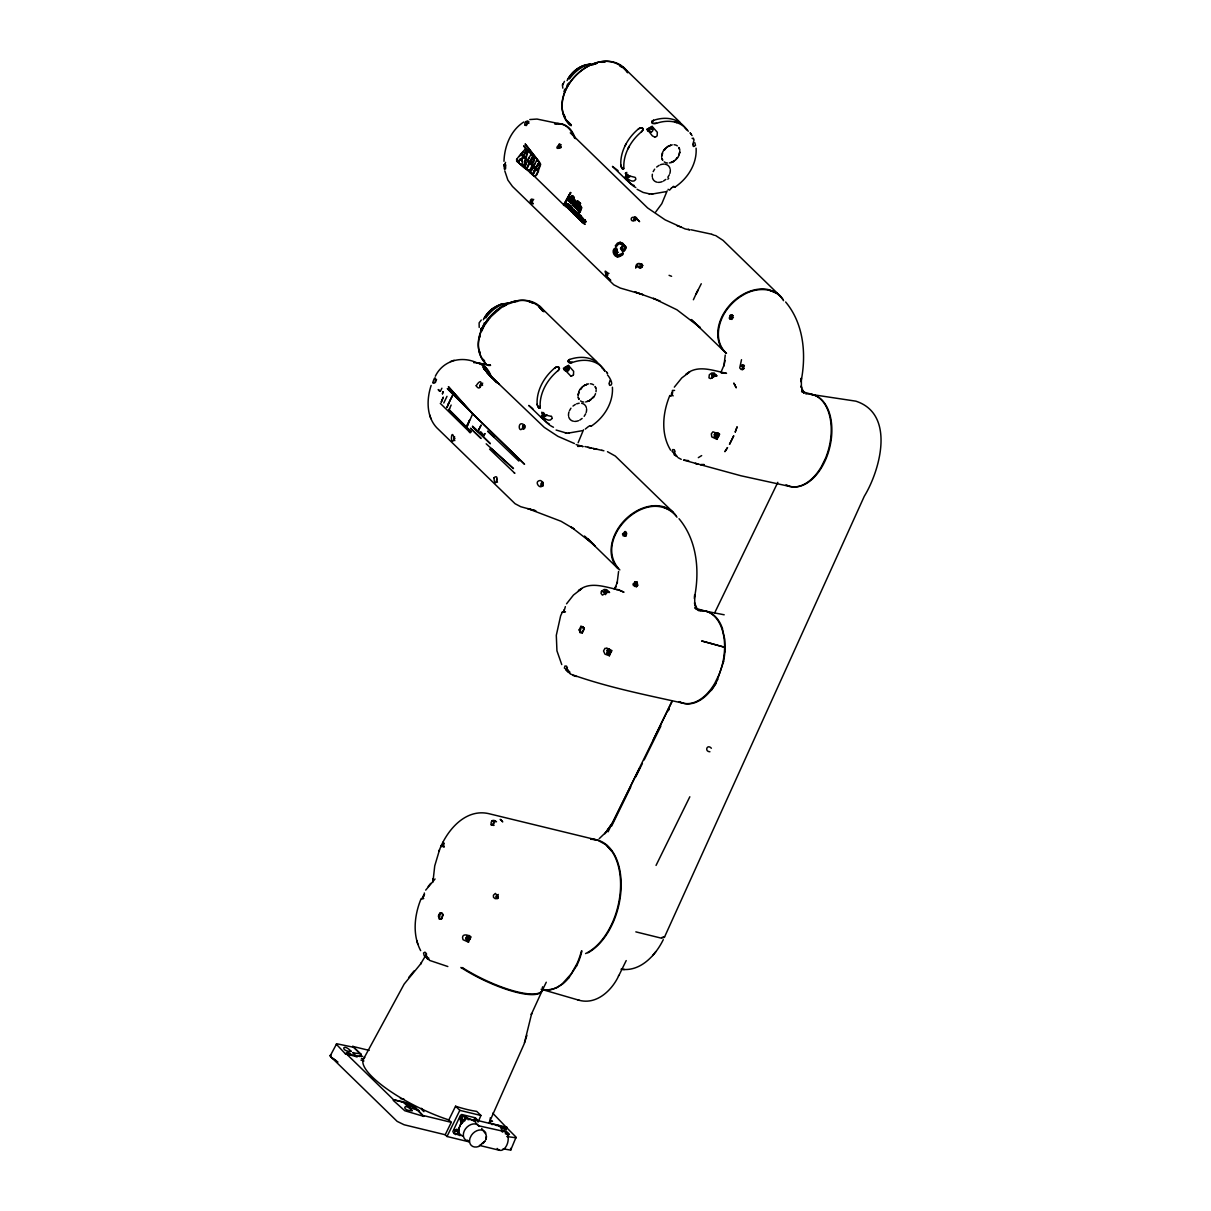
<?xml version="1.0" encoding="UTF-8"?>
<svg xmlns="http://www.w3.org/2000/svg" width="1211" height="1211" viewBox="0 0 1211 1211"><rect width="100%" height="100%" fill="white"/><g stroke="black" fill="none" stroke-linecap="round" stroke-linejoin="round"><path stroke-width="1.5" d="M571.002 210.426L572.228 207.777L569.473 205.007L569.548 208.307L567.565 207.671L567.581 206.279L569.397 205.28L571.108 206.687L569.972 209.276L571.002 210.426L568.973 209.367L570.881 206.46L568.973 209.367M531.917 164.56L531.811 162.774L534.096 159.489L532.976 156.295L529.616 162.456L532.492 164.817L534.732 157.702L523.818 146.062L528.087 151.193L525.983 158.49L523.243 156.264L527.133 150.225M541.453 416.115L541.12 416.569A4.163 0.772 45 0 0 541.544 417.265A39.282 29.155 -45.8 0 0 549.204 423.941M572.046 195.607L573.469 196.878C574.786 201.011 570.018 194.517 572.803 198.362L574.196 197.181L572.046 195.607L568.882 199.119L570.275 202.933L571.698 203.206L573.197 200.269L571.395 198.892L571.395 201.783L569.76 200.239L571.728 196.878L575.967 201.087L575.376 205.068L573.787 205.794L572.727 204.765M625.012 176.988L627.737 180.182M540.121 406.972L540.151 406.442A39.13 29.034 -45.8 0 1 557.605 370.975A3.83 2.483 -33.2 0 0 559.346 368.538A2.71 1.816 -28.7 0 0 559.179 367.69A2.467 1.665 -28.1 0 0 558.513 367.1L558.014 366.948M623.832 167.92L623.832 167.406A39.13 29.034 -45.8 0 1 641.285 131.938A4.042 2.452 -35.7 0 0 642.617 130.273L642.859 128.654A2.422 1.62 -28.2 0 0 642.193 128.048L640.225 128.033A4.102 3.103 -33.9 0 0 638.258 129.077A39.282 29.155 -45.8 0 0 620.819 164.59L620.895 165.453M573.575 213.408L573.651 209.412L572.954 213.212C575.876 213.923 574.847 206.854 573.242 213.499L578.343 218.056L579.615 215.391L577.147 212.47L575.225 213.741L575.24 215.134L576.375 216.088L578.51 213.923L576.739 212.394M433.054 880.927L434.734 865.895L439.548 849.759M433.038 881.986L433.084 878.611M577.995 396.042L578.177 394.15M596.16 389.791L596.024 391.728M661.675 157.006L661.857 155.114M679.855 150.754L679.719 152.692M540.151 406.442L540.091 407.411A3.89 1.332 72.3 0 1 539.97 407.971L539.213 408.228A2.407 0.848 66.1 0 1 538.562 407.623L538.229 407.138M575.376 205.068L572.954 205.552L572.228 204.659L572.061 202.661L573.605 200.39L575.619 201.102L575.467 203.857L573.787 205.794M461.452 1116.905L462.541 1119.993L464.418 1119.312L465.221 1116.875L464.418 1115.846L469.035 1118.873L476.074 1121.008M564.523 91.37L564.583 89.417M442.726 914.472L441.591 918.68L439.336 919.255L438.367 916.031L440.062 912.988L441.743 912.806L443.15 914.82L441.712 918.831L439.563 918.619L440.062 912.988M498.311 894.429L496.238 896.458L496.268 898.123L497.782 898.486M609.224 383.403L609.224 384.038A3.103 1.968 -67.4 0 0 609.587 385.143A3.103 1.862 -74.9 0 0 609.875 385.446C614.446 385.249 609.284 376.682 607.453 374.895M642.254 264.467L640.089 264.725L639.953 267.888C646.296 265.391 635.654 259.381 635.745 267.798L637.591 264.725L635.745 267.798M692.919 144.366L692.919 145.002A3.103 1.968 -67.4 0 0 693.282 146.107A3.043 1.847 -73.3 0 0 693.555 146.425M567.429 667.443L566.264 670.304L569.775 671.908L564.371 668.048L564.962 666.005L566.536 666.126L567.777 671.999L569.897 673.089L567.989 670.682M636.562 217.45C631.325 226.563 628.055 214.286 635.82 217.965L635.745 219.902L636.153 219.055M604.894 370.914L604.365 369.93A39.13 29.034 -45.8 0 0 572.848 362.301L568.67 362.301L571.002 362.634A4.011 2.059 -4.8 0 0 571.97 362.528L572.258 362.437M724.995 651.73L724.784 639.469L722.331 628.494M458.833 1128.713L458.273 1130.151L460.407 1124.868L464.237 1120.765L462.224 1121.416L460.074 1118.358L462.541 1119.993L460.437 1117.965L460.907 1116.527L460.074 1118.358L460.952 1123.202L458.833 1128.713L458.939 1132.315L454.064 1130.241L457.985 1131.604L457.531 1133.572L455.76 1134.51L453.898 1133.526L452.869 1131.513L460.422 1115.316L461.83 1114.529L475.635 1117.874L476.256 1119.448M482.538 385.401C482.705 381.662 478.754 384.674 480.071 386.99M503.988 161.305C504.442 146.274 510.709 130.228 523.863 121.963M724.995 360.469L723.936 365.979L725.253 355.035M715.943 376.333L714.263 373.033L711.72 373.003L709.328 374.729L708.95 377.847L710.479 378.604L714.687 375.925L717.124 375.834L713.703 373.957L712.235 374.547L712.189 377.832L714.323 376.227L713.703 373.957M465.781 939.085L468.263 940.538L465.826 938.253L467.037 935.967L469.974 937.163L468.521 942.128L463.041 939.721C460.604 933.333 467.734 934.271 471.064 936.966L469.187 940.402L466.962 940.447L466.84 938.51M626.193 247.513L622.605 243.093L619.956 242.412L615.793 246.136L618.882 243.623L621.727 243.774L622.969 244.91L621.061 248.724C623.71 257.898 629.205 240.399 623.589 250.995L620.471 248.422L622.969 244.91M444.149 846.867L443.181 846.489L443.937 843.28M423.714 898.532C418.37 900.348 425.5 896.337 424.319 892.976M478.33 1125.73L504.397 1131.513M536.988 166.846L539.47 162.213L535.565 168.238L538.426 170.6L540.712 164.302L537.169 159.958L533.264 165.968L535.913 168.147L533.264 165.968M607.347 272.445L606.393 273.338L606.968 276.002M568.64 205.976L569.397 205.28L569.321 207.853L567.565 207.671L568.126 205.613L568.262 207.777M638.015 585.185L636.305 586.73L635.2 585.458L635.381 583.763L637.349 582.158M730.778 316.449L732.867 315.602L730.778 316.449L731.853 319.416L729.249 318.19L730.248 315.329L732.549 315.254L732.731 317.343L731.505 318.932L729.658 319.038M694.372 598.461L694.705 594.677L694.736 604.289L694.539 602.745L697.339 609.436L695.25 607.619L697.339 609.436M801.122 380.496L801.349 377.968L801.41 387.777L801.167 386.006L803.877 393.242L801.682 389.76L804.195 392.758M607.861 653.91L606.923 653.365L607.195 650.428L611.071 650.988L609.436 655.756L605 654.167L603.517 650.958L605 648.309L609.148 648.824M505.562 162.365L504.215 165.71L505.623 168.783M540.121 407.396L540.091 407.411A3.89 1.317 73 0 1 539.97 407.91L540.03 407.789M623.771 168.374L623.317 169.252M542.634 486.292L543.315 485.217L542.059 486.322L541.166 484.96M541.12 485.444L541.332 483.295L542.967 482.341M537.82 170.357C537.26 167.557 542.483 164.726 538.91 162.077M454.685 436.853L453.747 439.215L454.836 440.653M574.665 214.544L574.12 212.197L575.649 212.167L574.635 211.077L573.636 213.363L574.665 214.544L575.482 211.864L574.559 210.472C585.973 218.071 582.536 220.992 581.023 221.068M557.59 370.944L557.605 370.975A3.815 2.513 -31.9 0 0 559.406 368.553L559.164 367.69A2.71 1.801 -30.5 0 1 559.225 368.568M540.076 407.607L540.121 406.457M625.33 536.246L623.816 534.914L625.421 531.735L626.708 533.309L626.011 536.246L623.15 535.822L622.575 534.036L625.148 531.462L626.178 532.462L624.861 535.701M652.335 174.233L652.229 176.745M613.705 252.448L617.277 256.808C625.451 255.233 624.573 251.676 617.035 255.597L615.536 254.219L617.519 252.16L616.777 248.361L615.4 248.27L613.901 250.208M497.509 482.19L496.449 481.312L496.722 479.162M490.924 1122.037L490.031 1120.962M568.02 361.287L568.625 360.151L568.08 361.665A2.422 1.453 -7.4 0 0 568.898 362.392L571.002 362.664M651.7 122.25L652.32 121.115L651.76 122.629A2.422 1.453 -7.4 0 0 652.593 123.386L656.544 123.265A39.13 29.034 -45.8 0 1 688.03 130.924L688.272 131.288M740.678 365.949L743.07 365.192L743.978 368.477L741.177 369.537L739.724 367.932L741.51 359.697M486.156 1136.781L485.717 1139.854L486.489 1136.872L485.566 1132.467A9.703 7.205 -45.8 0 0 471.382 1135.328L470.019 1138.098A9.703 7.205 -45.8 0 0 478.663 1146.499L485.127 1141.019L482.069 1143.547M694.63 596.781C699.776 570.214 696.946 540.121 679.008 518.702M801.016 381.753C806.45 354.717 803.968 323.867 785.636 301.993M523.788 426.953L523.757 429.103M428.8 958.113L424.244 955.873L423.532 952.996C426.893 949.742 426.06 957.235 427.211 958.764L428.982 959.46L425.439 956.932L426.575 953.89M465.13 1120.614L464.418 1115.846M609.269 383.054L610.011 380.451M692.964 144.018L694.039 139.901L693.298 138.069M573.257 202.086L572.894 204.175L574.71 204.25L575.24 201.828L573.257 202.086L575.24 201.828M574.271 209.775L572.954 213.212L581.84 221.446M581.144 217.026L580.523 220.175L580.508 215.846L578.056 218.177L579.312 217.874L579.827 219.494L579.933 215.694M521.926 164.59L522.531 161.441L521.381 160.321L523.091 156.673L525.877 159.004L524.302 166.437L521.926 164.59L524.302 166.437M585.594 953.572C598.007 947.396 606.439 935.528 612.13 923.236A59.702 36.663 -76.3 0 0 612.009 851.469L606.121 844.824L597.462 840.086L489.955 813.943C465.614 807.449 446.405 830.64 438.957 851.242M573.333 213.166L572.803 211.562L571.547 211.834L572.803 211.562M584.852 220.039L582.143 222.536L583.611 218.934L582.809 218.495L582.143 222.536L582.915 222.506C587.986 215.543 579.388 225.291 584.595 219.781M574.014 209.518L572.258 211.592L571.32 210.623L572.455 208.004L569.473 205.007L567.581 206.279L568.035 208.095L566.112 206.718L567.005 203.69C570.578 204.19 564.871 203.009 566.566 206.657L572.258 212.107L569.397 209.185L570.29 206.324M523.727 166.346L525.317 158.853L523.091 156.673M575.936 215.255L576.996 215.331L577.072 212.742L577.511 213.908L576.996 215.331L575.24 215.134L576.058 212.758L578.51 213.923C574.438 222.567 579.479 210.245 577.556 215.074L577.814 213.469L575.24 215.134L576.058 212.758M551.974 418.431L552.049 417.871A3.103 2.422 -18.6 0 0 551.686 416.766A3.103 2.346 -9.4 0 0 551.308 416.387M635.654 179.395L635.73 178.834A3.103 2.422 -18.6 0 0 635.381 177.729A3.043 2.316 -11.1 0 0 635.018 177.336L628.448 175.716L625.436 173.203L626.829 172.416M573.651 209.412L572.334 211.289L573.605 211.774L573.651 209.412L571.547 211.834L572.258 211.592L570.744 210.487L572.228 207.777M581.598 221.219L575.725 215.543L576.739 212.546L575.134 210.608M580.16 212.016L581.083 206.339L579.524 205.325L580.629 208.141L578.858 207.187L577.435 209.579L580.16 212.016L581.84 207.626L579.524 205.325L580.75 207.671M580.463 216.375L578.797 217.647L580.099 218.086C581.81 211.774 574.937 223.142 580.508 215.846M582.446 221.734L582.809 218.495L583.248 219.282M458.424 1131.831L458.757 1130.272L457.364 1131.15M529.479 162.879L531.901 165.362L531.614 166.603L529.994 169.737L528.707 170.373L526.649 169.131L529.479 162.879L532.537 165.513C530.418 176.791 520.927 163.954 516.567 160.987L533.158 175.095L564.553 205.643L570.532 192.413L563.569 205.068L564.553 205.643M723.678 661.282L717.548 679.401M560.905 147.621L561.193 146.319M441.425 845.202C440.653 849.895 445.527 842.19 442.878 842.25M357.427 1056.794L345.483 1053.933L360.817 1056.355L360.923 1054.342L352.825 1046.425L360.923 1054.342L361.014 1056.416M443.181 846.489L443.347 843.946M568.368 205.643L567.898 207.172M636.835 582.052L635.064 581.704L633.065 584.61L636.305 586.73M570.472 201.526L571.41 200.632L571.395 201.783L570.184 200.375L572.046 197.211M615.703 253.387L614.31 251.721L614.764 249.86L616.354 249.269L616.974 251.177L615.703 253.387L614.265 253.144L613.689 251.616L614.189 249.769L616.354 249.269M489.789 1121.295L524.227 1043.731L531.69 1013.486L531.266 1014.515L542.225 990.568M479.692 337.642L480.01 336.34M605.5 594.646L607.074 591.907L608.679 591.634L606.696 589.681L604.198 589.454L601.458 591.316L601.019 593.36L602.397 595.101L607.589 592.285L609.572 592.467L605.606 590.378L604.153 592.739L605.455 593.314M582.007 950.938L580.493 956.266A47.486 29.155 -76.3 0 1 576.678 965.818M525.438 158.384L527.542 151.012L526.558 150.134M742.358 366.116L744.341 365.586L742.358 366.116L742.419 369.824L743.978 368.477M483.961 324.124L484.4 322.731M724.178 364.708L720.999 372.261M568.095 208.549L570.139 206.006L570.881 206.46L569.473 205.007M575.785 216.027L577.511 213.908M393.575 1099.739L406.593 1102.933L393.575 1099.739L345.816 1053.282M431.146 385.431C426.56 399.161 426.272 416.463 436.687 427.665L515.069 503.715L520.791 506.728L535.898 510.845L527.784 508.59L561.011 521.26L574.059 528.965L571.304 527.133L593.678 544.435L584.625 536.488L594.768 545.813L587.94 538.698L594.768 545.813M479.904 385.658L481.251 384.977M583.49 429.799L578.131 442.726M667.185 190.763L661.811 203.69L655.726 211.955M567.126 85.618L567.611 84.074M583.127 627.071L584.217 628.388L582.097 633.065L583.793 629.765L583.127 627.071L582.582 626.511L584.217 628.388L580.947 626.299L579.161 629.871L580.326 632.929M524.514 1042.868L526.906 1035.329M572.727 202.797L573.817 200.799L575.467 200.496M467.946 423.547L466.553 426.741L469.49 420.293L466.84 427.029L472.699 413.814L448.373 386.657L472.986 414.071L524.575 464.267L472.699 413.814M579.025 210.79L578.374 208.141M566.46 204.916L567.142 207.02C564.735 206.884 566.248 201.949 568.398 204.432M535.413 168.647L537.926 171.281L535.928 175.504L533.779 175.913L532.583 174.884L535.413 168.647L538.471 171.281L536.306 175.58L533.854 175.777M483.734 324.578L480.6 330.936M614.87 253.402L616.46 251.025L615.945 248.982M569.397 205.28L569.321 207.853L568.035 208.095M621.485 167.254L621.137 166.346L622.257 168.571A2.422 0.848 66.1 0 0 623.044 169.268L623.71 168.753M637.364 265.209L638.212 267.359L640.271 268.009L641.83 267.298L641.83 263.998M574.71 204.25L574.483 201.51M615.536 254.219L617.08 253.099L617.126 251.434L615.597 247.998C611.358 249.163 613.114 255.915 616.989 256.777L619.578 256.535L623.241 253.19M505.487 164.908L504.518 169.313L504.033 164.575L505.502 167.754M489.077 365.071L488.881 365.555M672.196 391.864L671.394 393.969L673.149 395.861M581.477 626.647L579.751 632.384M567.353 203.963L566.112 206.718M421.156 898.592C414.419 914.85 412.179 934.574 420.656 950.635M574.075 201.51L572.894 204.175L574.438 203.69M524.318 166.921L526.967 169.101L524.318 166.921L527.708 160.745L529.812 162.774L526.649 169.131M530.267 172.704L532.916 174.884L530.267 172.704L533.642 166.528L535.746 168.556L532.583 174.884M448.221 404.338L446.889 407.607L449.72 401.144L448.221 404.338L448.918 402.703M576.663 216.83L578.131 215.861L576.905 217.057L578.131 215.861L578.343 218.056L577.98 213.787M672.044 395.588L669.789 395.588C662.689 412.694 660.555 433.826 670.637 450.204M618.367 976.217L618.7 975.415M564.614 612.16L562.449 611.933L560.648 615.763L556.303 635.306L556.939 650.822L561.753 664.582M503.095 1148.815L510.679 1150.117L516.098 1137.159L507 1128.016L498.508 1125.973M524.893 167.057L526.24 163.894M575.013 212.485L575.709 213.802L574.65 212.47L575.013 213.969L573.636 213.363L574.12 212.197L575.649 212.167L574.635 211.077L575.649 212.167M580.765 220.402L581.885 217.798L580.72 216.557L581.083 217.405C580.311 223.778 579.282 217.344 575.725 215.543L577.344 217.072L576.375 216.088M583.596 223.021L584.565 220.78L585.988 221.734L585.125 220.22L583.202 223.187L585.049 224.005M424.425 894.399L423.048 897.639M697.536 290.943L697.93 290.201L696.128 293.895L701.26 283.752M580.19 220.266L581.356 217.541L582.854 218.162L581.885 217.798M526.422 168.934L529.222 162.652L527.133 160.609M581.25 221.295L582.34 218.041M532.356 174.702L535.171 168.42L533.052 166.407M533.854 173.521L535.928 168.783M451.143 405.064L449.084 409.757L471.124 431.782L449.084 409.757L449.553 408.682M584.868 224.383L583.763 223.339L585.125 220.22M478.042 1122.097L480.934 1115.482L476.695 1111.365A69.86 18.786 26.2 0 1 455.563 1106.218L448.812 1119.918L451.294 1122.34L445.224 1134.752L447.01 1136.493L469.338 1141.912L467.552 1140.172M578.616 214.559L578.782 216.148L577.511 215.603L578.616 214.559L577.511 215.603L578.586 216.497M584.186 223.127L585.155 220.947M777.825 482.326L714.626 612.963M574.816 212.092L575.21 211.214M585.988 221.734L584.519 220.16M604.153 592.739L605 590.877M563.978 205.401L570.896 192.761M507 1128.016L492.71 1113.181M441.909 388.216L440.304 391.365M481.721 331.193L484.006 326.183M522.834 156.461L521.714 160.261L522.834 156.461L520.563 154.281L516.567 159.368L518.929 161.305L520.548 159.171L522.531 161.441M524.499 428.573L525.241 426.983M693.388 299.753L696.446 293.138M393.227 1100.375L404.777 1110.744L423.759 1116.375L415.343 1107.323L406.487 1103.297M523.652 156.794L521.381 160.321M532.174 169.676L533.642 166.528M570.396 210.653L572.455 208.004M498.311 897.442L496.843 898.532M719.546 434.174L717.003 439.336L711.72 436.883L711.357 433.81L712.901 431.812L719.546 434.174L717.881 432.645M642.663 130.304L642.92 128.835A2.422 1.635 -28 0 0 642.178 128.033L641.951 127.972M574.574 207.005L575.876 207.808L574.574 207.005L577.723 201.041L580.523 203.342L579.902 204.538L577.798 202.888L577.026 204.311C581.946 208.504 573.636 204.22 578.313 206.914M614.658 589L617.443 581.991L617.11 583.187L618.594 571.41M672.256 701.26L608.028 831.851M422.927 896.745L423.895 894.732M443.771 403.006L446.995 396.345M653.304 739.739L671.863 701.366M639.59 768.077L612.872 822.239L604.894 833.743L611.6 824.464L606.166 831.987L599.188 838.693M542.467 483.613L542.831 482.871A2.982 1.832 -76.3 0 1 543.103 482.523M447.01 1136.493L459.817 1110.351L455.563 1106.218M611.616 826.114L630.734 787.044M542.392 990.144L546.267 982.227M689.831 796.777L656.044 865.411M606.923 653.365L608.24 653.683L609.405 651.336L608.77 649.944M489.789 1120.811L492.06 1120.765A2.24 1.665 -45.8 0 1 492.514 1121.462M618.73 975.809L626.208 960.58M635.76 776.887L642.42 763.399M644.131 759.948L660.888 726.085M495.011 821.376C489.456 830.716 489.653 815.926 496.51 821.8M716.458 433.432L716.079 436.914L714.414 436.929L714.369 434.416L716.458 433.432L718.093 433.841L718.562 436.248L716.927 437.837L714.414 436.929L715.762 435.824M614.704 588.955L615.93 586.502L614.265 589.182M483.28 1143.411L483.946 1142.079M527.33 160.215L531.235 154.175L533.309 156.264L529.979 162.38L527.33 160.215L529.979 162.38M571.198 202.979L572.606 200.193L571.395 198.892M454.276 1133.329L455.275 1131.346L457.652 1131.074M575.331 207.641L576.981 205.613M529.419 162.259L532.719 156.113L530.66 154.039M575.149 207.142L576.678 204.144M606.484 274.836L606.772 275.714C601.186 264.422 612.372 278.046 605.515 275.124M621.334 248.543L622.999 245.303L625.436 247.241C625.33 254.022 618.503 245.697 623.71 250.299M527.89 160.367L529.51 157.248M533.839 166.134L535.444 163.031M634.746 586.487L637.531 584.126L637.001 582.43L635.064 581.704M576.633 965.772L568.58 978.216M663.28 939.645C655.605 955.388 640.271 972.115 621.031 969.209M715.413 434.446L717.245 432.736M483.325 319.765L485.369 316.192A23.509 17.454 -45.8 0 1 492.302 308.79L500.93 304.203L509.664 303.295M571.97 200.769L571.955 199.028M577.738 206.778L578.358 205.613M625.103 145.759L625.996 144.079M653.168 171.629L654.651 169.162M621.833 248.694L623.483 245.545M669.32 174.823L667.836 177.29M569.473 410.665L570.956 408.198M585.64 413.859L584.156 416.327M616.323 246.666L618.836 243.381L621.727 243.774M425.47 955.918L420.565 963.971L421.473 962.927L404.171 984.059L363.633 1058.792M623.196 250.238L624.921 246.999L622.999 245.303M523.046 156.052L526.331 149.907L525.362 148.998L520.897 153.964L523.621 156.219L520.897 153.964M532.492 164.817L530.221 162.622L533.521 156.431L523.818 146.062M635.548 179.697C633.459 183.043 628.464 180.045 626.889 177.639L625.436 173.203M551.868 418.734C549.764 422.079 544.768 419.082 543.194 416.675L541.756 412.24L545.51 415.085L551.308 416.357M567.066 80.607C571.486 71.737 580.417 64.637 590.529 64.122M618.246 976.747C611.267 990.976 596.327 1004.782 579.373 1000.331L542.498 989.629L544.435 990.008A47.365 29.125 -76.9 0 0 550.536 989.887L556.772 987.752L562.858 983.832A47.426 28.322 -74.8 0 0 568.549 978.155M569.685 194.002L563.569 205.068M733.412 317.509L731.081 319.22M453.111 394.483L449.841 400.75L453.111 394.483L447.449 388.61L472.623 413.723L447.449 388.61M535.338 167.981L539.273 162.002L536.761 166.603M577.026 204.311L577.798 202.888M352.492 1047.046L336.673 1043.746L330.088 1056.098L397.147 1121.371L404.111 1124.762L445.224 1134.752M674.845 451.022L673.876 452.778L674.421 454.912L677.403 456.714L675.102 454.973L674.315 449.72L672.741 449.584L672.09 451.385L675.571 454.942M575.664 212.712L576.739 212.546L575.482 211.864L574.922 213.363M625.254 535.883L624.225 534.157L622.575 534.036M579.327 204.387L580.523 203.342M474.44 1121.522L476.892 1119.433L477.921 1120.826M608.27 653.198L610.011 653.97L611.979 650.595L606.666 648.173M467.037 935.967L468.445 937.359L467.174 940.357L469.187 940.402M573.469 374.729L573.651 371.323L568.428 365.419L563.387 368.28L570.759 376.061M606.302 591.801L606.832 590.938M607.967 650.943L609.693 649.247M669.093 707.966L667.791 711.16M435.324 376.227C443.044 360.439 461.663 355.398 477.376 363.028A37.889 23.266 -76.3 0 1 490.667 376.712M669.047 709.51L668.472 710.357M484.218 318.19C488.396 310.833 495.693 304.975 504.17 303.643M580.478 205.552L579.645 206.506M615.93 246.317L615.279 245.848L617.459 243.108L620.41 242.2L625.542 246.211L625.663 247.422M526.346 121.645C529.57 119.98 526.74 126.095 524.726 125.293C524.408 121.509 527.33 120.419 526.558 125.46L525.71 125.49M604.91 371.171L602.367 368.114M568.262 78.548C573.091 70.51 581.961 63.986 591.649 64.516M579.63 208.897L578.919 209.972L578.101 207.686L580.251 209.125L578.919 209.972L580.251 209.125L578.101 207.686L579.267 209.927M566.551 603.82L573.484 595.025L581.658 588.743L578.374 590.726C590.166 580.493 605.924 587.532 619.109 589.848L616.369 589.696M484.233 325.729L491 316.434L501.445 307.518M711.296 690.497L716.049 683.473M570.184 197.56L572.697 195.758M425.697 890.115L435.067 878.989M674.315 387.157L681.793 377.923L689.664 371.989L686.031 374.26C697.687 364.193 713.415 370.778 726.509 373.306L721.302 373.185M622.59 252.887L621.016 254.87M569.503 78.942L570.911 77.004A28.035 20.799 -45.8 0 1 590.332 64.122M481.615 384.205L482.735 383.13M634.564 217.405L633.292 220.478L635.275 220.614M465.221 1116.875L463.207 1116.27L461.406 1118.616L460.437 1117.965M572.334 211.289L573.969 210.048M518.369 161.124L520.548 159.171M430.662 883.394L428.164 886.543M652.668 955.509L655.862 951.589M519.383 156.567L521.154 154.403L525.983 158.49M408.652 977.549L414.041 970.95M592.361 398.419L593.768 396.724L588.849 401.008L590.862 399.766M527.542 121.221L528.859 121.721L525.725 122.054M531.901 203.66C535.247 194.002 525.604 202.267 533.264 203.811L531.992 202.207M559.361 147.803C563.766 138.947 550.899 151.36 560.708 147.666M521.441 154.085L523.712 151.587M667.821 179.228L668.699 178.274M533.703 199.376L531.674 200.769L531.705 202.555M564.477 81.349L562.464 85.254L562.812 88.161M489.244 318.296L495.375 311.969M329.982 1055.447L331.345 1054.902M516.219 1137.795L506.773 1136.539M671.424 188.083L669.577 190.157L668.078 189.325M542.604 482.205L541.332 483.295L542.785 483.265M352.749 1052.874L360.711 1053.767M533.234 161.532L534.596 160.291L534.096 159.489M665.444 148.317L668.987 145.789L667.034 147.061M676.086 159.443L672.544 161.971L674.542 160.73M581.749 387.353L585.291 384.826L583.339 386.097M561.102 144.669L558.74 145.956L558.74 147.787M569.246 82.469L564.281 91.9M569.821 206.445L567.565 207.671M714.687 375.925L712.28 377.65M585.276 429.088L587.729 427.105A3.073 1.302 -38.4 0 1 588.289 426.696A3.103 1.605 -38.4 0 1 589.515 425.969L591.452 425.939L590.378 425.712M673.316 186.343L675.132 186.903L673.21 186.918A3.103 1.605 -38.4 0 0 671.969 187.644A3.058 1.332 -38.3 0 0 671.469 188.053M427.241 957.492L425.439 956.932M576.194 212.954L575.543 214.604M537.29 404.777L537.109 403.626A39.282 29.155 -45.8 0 1 554.593 368.144L554.577 368.129M555.092 367.735L555.092 367.735A4.133 3.103 -33.9 0 0 554.593 368.129M656.665 167.027L659.056 165.392M665.823 179.425L663.431 181.06M572.985 406.063L575.361 404.429M582.128 418.461L579.751 420.096M523.409 425.515C521.063 426.378 524.651 430.768 522.592 428.164L522.97 425.818L523.985 424.985L525.211 425.848M674.996 187.069C687.712 178.623 697.112 163.773 696.098 148.166M591.301 426.105C604.017 417.659 613.417 402.809 612.418 387.202M481.297 320.022L479.117 322.868L479.193 327.409M617.08 253.099L617.519 252.16M620.577 255.218L618.261 255.884L616.142 254.31M353.173 1052.48L356.11 1056.719M528.238 121.433L528.601 122.871M698.323 457.652L701.669 455.593M469.035 1118.873L467.84 1119.6L470.655 1119.418L474.001 1121.023M648.127 131.348A2.982 2.21 -45.8 0 1 647.476 130.455L647.083 129.244L652.108 126.383L657.331 132.287L657.164 135.693A3.058 2.846 -64.8 0 1 656.71 136.222A3.103 2.785 -60.3 0 1 655.454 136.934L654.803 137.04M653.471 120.389L652.729 120.812L653.743 120.283A39.282 29.155 -45.8 0 1 685.229 127.972M558.816 367.266L558.271 367.009A2.846 1.953 -29.9 0 0 557.741 366.933A3.376 2.392 -31.9 0 0 556.848 367.009L556.56 367.1A4.072 3.043 -33.8 0 0 555.38 367.569L555.667 367.433M653.198 120.525L653.471 120.419M568.459 360.303A4.072 2.558 0.6 0 1 569.276 359.667L570.063 359.319A39.282 29.155 -45.8 0 1 601.549 367.009L602.336 368.129M569.518 359.561L569.775 359.455M664.082 937.511C665.414 935.603 663.492 938.646 661.887 937.45L664.506 937.087L864.291 496.268C880.155 470.277 895.671 414.086 855.844 401.159L810.855 394.377A47.199 28.973 -76.3 0 1 830.05 446.072A47.199 28.973 -76.3 0 1 790.238 486.398M438.776 914.547L441.758 913.245L443.15 914.82M626.889 177.639L628.267 176.851A2.982 2.21 -45.8 0 0 629.054 176.276M543.194 416.675L544.587 415.888M473.077 1120.281L474.984 1118.404L476.892 1119.433M503.065 306.64L507.591 304.158M502.989 306.686L506.062 305.005M576.088 444.588L583.112 446.602L581.295 446.132M577.632 446.42L579.902 446.314M574.226 197.893L572.803 198.362M527.36 121.736L526.21 121.327M587.456 401.477L589.288 400.644L585.655 401.976M567.929 669.622L566.264 670.304L567.959 671.469M436.55 379.467L435.355 382.585M461.497 968.376L462.678 967.907M460.952 1123.202L462.375 1122.658M454.064 1130.241L457.001 1129.167M452.778 360.727L454.125 360.242M450.477 361.529L451.779 361.075M577.511 215.603L579.615 215.391L578.041 214.423L578.828 214.937M468.385 935.785L469.52 935.543M509.271 303.598L512.616 302.462M596.826 63.305L592.391 64.773L596.735 63.29M666.065 191.641L652.063 194.063M582.37 430.677L568.383 433.099M576.633 403.838L579.206 403.187M655.015 123.598L656.544 123.265M462.435 1136.13L459.241 1133.496L455.518 1133.708L455.76 1134.51M670.273 145.259L672.226 144.866M671.257 162.501L669.35 162.94M586.593 384.296L588.546 383.902M491.954 1124.58L493.664 1124.111L507.303 1127.365M537.669 406.003L538.592 407.607A2.422 0.848 66.3 0 0 539.379 408.289L539.228 408.228M640.543 127.988L640.241 128.063A4.117 3.012 -33.4 0 0 638.303 129.123M515.629 301.584L514.281 301.887L517.491 301.433M609.405 651.336L611.071 650.988L607.195 650.428M565.37 606.605L563.857 611.782L562.086 612.312M529.797 119.541L536.988 119.056L562.51 124.385M714.369 434.416L718.093 433.841M571.32 362.619L572.258 362.452M674.421 454.912L675.783 454.685M641.088 267.51L641.83 267.298M601.716 62.351L605.122 61.897L602.094 62.276M565.476 611.797L564.159 611.964L563.826 609.981M468.445 937.359L469.974 937.163M453.792 438.76L454.988 438.624M400.387 1098.483L404.171 1099.285M571.108 376.061L571.759 375.97A3.103 2.785 -60.3 0 0 573.015 375.259A3.073 2.876 -65.3 0 0 573.469 374.774M633.383 585.64L635.2 585.458M688.287 229.197L689.755 229.893L685.108 228.924L665.172 219.872L647.613 207.944L570.29 132.832M634.019 217.556L636.229 217.813L635.003 217.102L639.605 221.674L635.306 217.435M608.24 653.683L610.299 653.516M360.954 1060.109L363.936 1060.972M730.248 315.329L732.277 315.193M497.645 898.047L496.268 898.123L497.237 898.517M465.826 938.253L467.476 938.162M557.257 366.948L557.635 366.918A2.846 1.938 -29.3 0 1 558.256 366.994M654.364 123.628L652.578 123.355M570.684 362.664L570.048 362.649M571.698 203.206L567.459 199.134L570.139 202.479M714.323 374.668L715.913 374.638L712.235 374.547M654.712 137.04L652.411 135.904L647.083 129.244M557.711 366.918L557.438 366.918A3.603 2.513 -31.4 0 0 556.258 367.221A4.087 2.982 -33.3 0 0 555.395 367.599M616.777 252.372L618.079 252.388M633.277 583.732L635.381 583.763M688.696 460.649L683.534 460.074L741.026 475.787L789.86 486.474M622.742 969.421L624.498 969.496M468.263 940.538L466.962 940.447L468.521 942.128M637.092 189.294L643.162 192.443L649.656 193.896M556.106 430.026L565.976 432.933M648.96 193.851L652.729 194.108M565.265 432.887L569.034 433.144M568.882 199.119L569.609 201.783M478.784 363.179L490.561 365.374L488.729 365.374L489.713 365.132L489.002 364.632M496.389 895.444L497.691 895.61M349.585 1054.418C354.49 1054.251 342.047 1050.104 349.04 1054.16M525.362 148.998L526.331 149.907M676.071 515.886C647.401 483.9 590.559 539.712 619.835 569.912M783.578 300.676C775.267 286.386 755.255 287.325 742.797 295.227A38.177 28.337 -45.8 0 0 728.977 306.988C718.259 319.341 712.825 341.093 726.524 353.37M591.528 839.147L597.462 840.086M496.238 896.458L497.539 896.67M623.816 534.914L626.117 535.307M476.286 362.71L490.092 365.283M504.276 165.135L505.154 165.302M709.918 751.774C704.136 751.607 707.118 743.524 711.387 748.231M704.212 610.874L724.193 614.794M711.629 234.192L691.012 229.772M568.898 362.422L569.442 362.558M493.891 825.433L490.955 824.812L493.604 825.1L493.498 821.603L495.466 821.436M602.049 450.386L584.928 446.556M541.135 989.296L547.675 990.023L553.775 988.691A47.32 29.109 -76.5 0 0 562.328 983.756L571.35 973.72L576.996 963.668A47.396 29.094 -76.3 0 0 581.386 951.074M683.216 703.182C645.327 694.781 606.756 687.152 570.245 673.982M674.572 390.426L672.377 390.396C673.528 392.107 671.363 397.647 669.789 395.588M601.791 450.325L603.895 450.795M473.471 1119.812L474.788 1120.114L474.984 1118.404L475.317 1119.978M587.759 447.328L591.301 448.161M352.825 1046.425L369.158 1050.391M459.817 1110.351L480.934 1115.482M477.27 1120.402L498.19 1125.488M419.021 1110.502L409.999 1107.793L401.976 1101.344M424.062 1115.709L451.294 1122.34M479.48 1145.424L499.613 1150.314M635.836 931.865L661.524 938.207M641.679 265.194L643.071 265.542M441.213 845.914L444.225 846.686L443.059 844.96M516.567 159.368L518.929 161.305M637.728 266.556L640.377 267.237M491.969 820.604L495.117 821.421M607.952 273.126L608.997 273.398M535.565 168.238L538.426 170.6M801.591 391.501L811.824 394.332M695.099 608.24L705.18 611.04M674.754 122.054L676.798 122.629M580.78 216.088L580.084 219.736M447.828 966.529L429.269 960.293M577.95 999.923L579.373 1000.331M601.458 591.316L605.349 592.467M527.966 123.113L528.798 123.371M572.909 675.42L576.497 676.51M708.041 611.843L706.149 611.252A47.426 29.215 -78.5 0 0 700.17 610.738M743.07 365.192L744.341 365.586M697.506 609.012L695.492 608.361L698.596 610.632M558.74 144.366L560.33 144.563M804.043 392.258L801.924 391.562L803.574 392.319M698.066 464.207L695.447 463.344L696.325 463.798M677.025 225.67L681.218 227.138M528.904 301.539L533.945 303.371L529.04 301.615M607.483 451.688L615.309 456.063L673.149 512.268M574.423 443.514L557.938 436.354L544.299 427.392L499.099 384.114M714.505 235.373L711.947 234.374M660.086 300.979L634.67 291.836L642.829 294.606L620.259 288.051L613.81 284.812L512.465 186.433L507.863 180.061L504.775 170.827M669.077 275.336L671.59 276.305M655.741 299.284L653.395 298.33L676.949 309.804L700.352 327.712L691.209 319.522L724.117 351.311M460.089 1135.615L455.518 1133.708M662.932 506.955L669.698 509.801M505.305 1133.738L508.499 1134.707A4.753 1.272 26.2 0 0 509.453 1134.268L507.137 1132.028L502.232 1130.181A4.889 1.317 26.1 0 0 501.309 1130.59L502.323 1131.967M769.575 290.246L776.463 293.168M559.376 144.17L560.405 144.609M715.489 235.449L723.073 240.399L780.505 296.286M741.859 364.98L742.888 365.48M711.75 375.667L713.324 376.47M580.629 208.141L578.858 207.187M678.099 457.682L681.233 459.332M459.241 1133.496L457.849 1132.739L459.241 1133.496L459.06 1132.754M716.867 435.309L718.562 436.248L716.079 436.914L716.927 437.837M574.211 213.499L575.013 213.969M618.064 170.66L612.448 166.391L626.904 180.409M693.585 146.455L695.508 145.396L694.796 142.701M580.947 626.299L584.217 628.388M360.984 1055.78L360.666 1054.614M408.849 1107.157L410.029 1107.974M532.87 408.788L528.768 405.428L543.209 419.445M336.143 1060.73L330.542 1056.825L337.96 1062.062M468.445 938.162L469.868 939.191M409.727 1104.523L406.185 1103.524L415.161 1108.05L423.759 1116.375M582.097 633.065L579.161 629.871M516.567 160.987L526.967 169.101M541.423 416.13L544.526 419.869A39.13 29.034 -45.8 0 0 553.472 427.256M580.008 218.555L579.827 219.494L575.725 215.543L578.828 218.525M620.562 243.169L622.439 244.758M571.138 125.762C538.819 95.563 600.414 36.36 627.616 72.766M484.339 369.067L482.629 366.948M491.257 448.464L513.479 468.612L486.186 443.816M625.254 177.215L626.193 178.214M514.1 472.623L514.857 473.334L489.562 449.084M494.194 437.383L487.624 431.116L518.868 461.073M571.728 196.878L573.545 198.619M584.565 220.78L585.413 221.598M536.549 159.837L538.668 161.88M606.06 275.926L610.722 280.392L606.423 276.199M577.723 201.041L579.978 203.221M584.595 536.125L592.981 544.239M520.003 158.989L521.154 160.094M623.347 67.165L680.355 122.629M578.374 203.039L579.902 204.538M578.586 210.684L573.06 205.31L578.343 210.502M539.667 306.201L596.675 361.665M421.443 1108.322L423.729 1110.714M421.443 1109.276L423.911 1111.683M345.483 1053.933L336.28 1044.154M577.602 204.432L578.934 205.749M485.899 371.202L499.447 384.477L485.581 370.838M469.217 431.721L470.337 432.811L440.289 403.354M567.505 121.297L571.259 125.005M567.747 121.509L571.35 125.081M568.701 208.625L569.579 209.503M609.436 655.756L607.634 653.41M717.003 439.336L715.247 436.762M539.576 307.231L538.683 306.322L542.649 310.985L539.576 307.231L541.847 310.077M592.906 544.163L618.2 568.761A39.403 29.246 -45.8 0 1 627.782 517.218A39.403 29.246 -45.8 0 1 676.979 517.248M605.606 590.378L607.074 591.907M481.675 1128.501L485.369 1133.602M475.469 1122.461L478.012 1125.413M485.293 362.922C457.925 331.118 517.536 276.608 543.921 311.802M483.265 359.349L484.627 361.045M606.121 844.824L612.009 851.469M627.177 179.485L627.904 180.424M543.3 418.264L543.86 419.006L543.118 417.992M461.83 1114.529L463.207 1116.27M426.121 956.675L427.074 957.886M539.47 162.213L525.15 143.897L539.273 162.002M690.421 133.286L692.102 135.587M606.741 372.322L607.604 373.472L606.378 371.838M690.058 132.801L691.284 134.436M624.891 177.684L624.906 177.669A4.148 0.772 44.9 0 0 625.239 178.199A39.282 29.155 -45.8 0 0 634.231 185.571M621.939 168.102L622.257 168.571A2.422 0.848 66.3 0 0 623.075 169.252M686.576 129.865L685.259 127.942M627.873 180.439L628.176 180.863A39.13 29.034 -45.8 0 0 635.82 187.554M578.888 210.775L579.585 211.864M606.393 273.338L606.923 274.186M510.512 1148.346L511.087 1149.723M662.568 159.928L661.842 158.202L662.705 160.306M578.873 398.964L578.147 397.238L579.009 399.342M679.008 147.878L679.689 149.558L678.826 147.454M595.328 386.914L595.994 388.595L595.131 386.491M562.797 112.653L565.159 116.983M621.364 166.951L621.515 167.239M537.457 405.382L537.941 406.578M695.311 605.878L694.811 604.577L696.037 607.755M429.648 414.858L430.904 418.643M652.108 126.383L652.517 127.594A2.982 2.21 -45.8 0 1 652.229 129.698M568.428 365.419L568.822 366.63A2.982 2.21 -45.8 0 1 568.534 368.734M537.684 405.988L537.578 405.685A4.057 1.862 67.1 0 1 537.245 404.474L537.184 404.186M636.85 585.397L637.168 586.427M416.766 940.553L417.871 944.338M505.214 164.075C506.243 164.802 505.32 170.388 504.503 168.057M479.753 351.326L480.192 353.218M620.865 165.15L620.986 165.74M467.401 939.04L467.567 939.903M504.745 166.376L505.002 168.299M480.858 330.936A23.509 17.454 -45.8 0 1 480.858 329.014M487.049 320.325A5.601 3.436 -76.3 0 1 487.609 320.143M480.676 330.573A28.035 20.799 -45.8 0 1 481.1 328.453M485.808 318.009A28.035 20.799 -45.8 0 1 508.771 302.765M595.54 393.651A10.369 7.705 -45.8 0 1 593.39 397.39M583.747 402.052A10.369 7.705 -45.8 0 1 580.538 400.917M578.616 392.167A10.369 7.705 -45.8 0 1 580.75 388.443M590.408 383.766A10.369 7.705 -45.8 0 1 593.617 384.901M581.658 403.278A10.324 7.66 -45.8 0 1 586.351 407.577M586.563 408.743A10.324 7.66 -45.8 0 1 586.139 412.557M578.48 420.686A10.324 7.66 -45.8 0 1 574.65 421.383M573.454 421.246A10.324 7.66 -45.8 0 1 568.761 416.947M568.549 415.782A10.324 7.66 -45.8 0 1 568.973 411.967M546.903 414.767A2.059 1.529 -45.8 0 1 544.027 416.16A2.059 1.529 -45.8 0 1 544.42 413.254M544.45 415.131A2.059 1.529 -45.8 0 1 543.088 412.436M564.644 369.264A2.059 1.529 -45.8 0 1 566.703 366.539A2.059 1.529 -45.8 0 1 567.898 368.871M566.672 369.976A2.059 1.529 -45.8 0 1 565.053 369.9M486.201 363.981A39.373 29.215 -45.8 0 1 494.088 312.68A39.373 29.215 -45.8 0 1 543.739 311.06M567.626 369.87A2.982 2.21 -45.8 0 1 564.765 370.551M563.948 369.839A2.982 2.21 -45.8 0 1 563.781 369.491M473.728 362.679A38.071 23.372 -76.3 0 1 491.651 377.65M699.262 610.677A47.365 29.079 -76.3 0 1 718.88 674.996L714.808 683.276A47.365 29.079 -76.3 0 1 680.415 702.289M713.37 614.825A47.411 29.109 -76.3 0 1 722.483 628.57M717.699 679.477A47.411 29.109 -76.3 0 1 679.22 701.623M708.041 611.843A47.35 29.125 -75.8 0 1 713.355 614.87M724.874 651.76A47.365 28.973 -76.4 0 1 723.557 661.267M496.192 1125.488A9.703 5.964 -76.3 0 1 501.914 1131.059M414.737 1107.354A4.481 1.211 26.2 0 1 408.062 1103.963M489.834 1122.93A4.481 1.211 26.2 0 1 490.47 1123.278M362.649 1059.019A4.481 1.211 26.2 0 1 361.408 1058.308M359.455 1056.567A4.481 1.211 26.2 0 1 362.8 1056.461M468.339 1140.974A9.703 7.205 -45.8 0 1 465.63 1128.652A9.703 7.205 -45.8 0 1 479.359 1126.427M564.356 91.536A28.035 20.799 -45.8 0 1 564.795 89.417M679.235 154.614A10.369 7.705 -45.8 0 1 677.085 158.353M667.443 163.016A10.369 7.705 -45.8 0 1 664.218 161.88M662.296 153.146A10.369 7.705 -45.8 0 1 664.445 149.407M674.088 144.73A10.369 7.705 -45.8 0 1 677.312 145.865M665.339 164.242A10.324 7.66 -45.8 0 1 670.031 168.541M670.258 169.707A10.324 7.66 -45.8 0 1 669.819 173.536M662.16 181.65A10.324 7.66 -45.8 0 1 658.33 182.346M657.149 182.21A10.324 7.66 -45.8 0 1 652.457 177.911M660.328 164.802A10.324 7.66 -45.8 0 1 664.158 164.106M652.699 120.797A4.011 2.528 0.7 0 0 652.139 121.297A4.072 2.573 1.1 0 1 652.926 120.616M642.708 130.304A4.027 2.513 -35 0 1 641.315 131.954M630.25 176.306A2.059 1.529 -45.8 0 1 627.601 177.063A2.059 1.529 -45.8 0 1 627.858 174.445M627.843 176.201A2.059 1.529 -45.8 0 1 626.556 173.657M648.748 130.864A2.059 1.529 -45.8 0 1 649.52 127.821A2.059 1.529 -45.8 0 1 651.881 128.941M692.102 138.311A2.059 1.529 -45.8 0 1 692.753 138.72M625.27 178.244A4.163 0.757 45.2 0 1 624.906 177.714M569.897 124.945A39.373 29.215 -45.8 0 1 577.783 73.644A39.373 29.215 -45.8 0 1 627.419 72.024M621.304 166.634A4.057 1.816 67.2 0 1 620.971 165.423M650.504 131.363A2.982 2.21 -45.8 0 1 649.641 131.636M554.789 124.052A38.071 23.372 -76.3 0 1 575.346 138.614M783.017 299.541A39.403 29.246 -45.8 0 0 773.874 291.442L768.243 289.565A39.403 29.246 -45.8 0 0 725.222 311A39.403 29.246 -45.8 0 0 726.1 353.188M555.925 123.764A37.904 23.266 -76.3 0 1 574.468 137.993M805.89 393.953A47.365 29.079 -76.3 0 1 825.508 458.288L821.436 466.568A47.365 29.079 -76.3 0 1 787.044 485.581M590.711 839.314A59.702 36.663 -76.3 0 1 607.468 845.641L608.982 847.11A59.702 36.663 -76.3 0 1 619.336 902.664A59.702 36.663 -76.3 0 1 587.895 952.83M788.815 485.974A47.199 28.973 -76.3 0 1 786.075 484.763M542.679 987.101A59.702 16.061 26.2 0 1 517.415 991.885A59.702 16.061 26.2 0 1 462.239 967.559M448.812 1119.918A70.405 18.937 26.2 0 1 384.008 1086.812A70.405 18.937 26.2 0 1 364.783 1057.475M490.213 1117.904A70.405 18.937 26.2 0 1 488.881 1122.642M542.346 987.253A59.748 16.076 26.2 0 1 517.158 992.49A59.748 16.076 26.2 0 1 460.861 967.453M502.398 1131.513A9.703 5.964 -76.3 0 1 507.53 1143.26A9.703 5.964 -76.3 0 1 497.161 1148.437M498.039 896.549L497.449 898.244L495.238 898.713L493.467 897.321L493.422 895.171L495.375 893.415L498.039 896.549M432.811 382.615C436.263 386.491 436.505 370.172 432.811 382.615M542.8 483.9C541.726 491.605 532.795 481.433 540.045 480.51A3.754 3.149 87.6 0 1 542.15 481.766L542.8 483.9M506.243 1129.757L500.93 1127.214L506.243 1129.757M476.195 385.734C481.524 394.559 484.097 373.397 476.195 385.734M454.292 438.927C449.992 448.342 451.067 425.409 454.292 438.927M493.967 477.77C494.799 491.424 500.461 472.29 493.967 477.77M524.302 425.061C518.732 437.898 516.507 418.809 524.302 425.061M442.923 391.713L442.469 393.787L442.923 391.713M578.782 392.409L578.374 394.483L578.782 392.409M662.478 153.373L662.069 155.447L662.478 153.373M679.613 152.45L679.174 154.493L679.613 152.45M562.54 84.952L562.903 83.786L562.54 84.952M737.045 427.014L735.259 431.949L737.045 427.014M733.669 435.945L729.537 444.27L733.669 435.945M441.848 400.629L441.243 402.188L443.302 397.163L441.848 400.629M479.359 428.543L478.027 431.479L480.812 434.083L472.517 426.363L490.243 443.604L472.517 426.363L478.027 431.479L481.145 425.016L479.359 428.543M484.854 433.629L483.976 435.551L484.854 433.629M629.311 146.274L628.085 148.59L629.311 146.274M727.478 447.646L724.965 451.567L727.478 447.646M412.118 1110.669C401.023 1111.047 403.732 1101.435 412.118 1110.669M351.175 1051.36C340.2 1051.844 342.486 1042.065 351.175 1051.36M665.611 148.484L664.218 150.209L665.611 148.484M581.916 387.52L580.538 389.246L581.916 387.52M677.449 157.687L676.041 159.383L677.449 157.687M466.129 1118.555L465.372 1119.176L467.385 1117.692L466.129 1118.555M685.259 229.333L685.259 229.333M670.5 145.441L668.699 146.289L670.5 145.441M586.82 384.477L585.004 385.325L586.82 384.477M672.983 161.608L671.151 162.441L672.983 161.608M353.945 1052.298L353.945 1052.298M704.212 464.63L700.806 464.63L704.212 464.63M490.334 365.268L489.501 365.253L490.334 365.268M595.04 448.918L593.451 448.585L596.947 449.342L595.04 448.918M711.16 643.495L701.653 640.967L724.587 647.249L711.16 643.495M407.214 1106.173L406.487 1105.87L407.214 1106.173M621.364 591.059L618.654 589.893L623.968 592.224L621.364 591.059M501.354 820.301L500.188 819.347L502.732 821.891L501.354 820.301M622.015 67.377L619.684 65.455L622.06 67.407M472.26 429.89L470.504 428.225L481.07 438.458L472.26 429.89M484.582 369.37L483.749 368.553L485.278 370.324L484.582 369.37M489.441 375.228L487.049 372.806L496.873 382.767L489.441 375.228M483.976 435.551L480.54 431.888L483.931 435.566M438.73 390.109L438.2 389.533L439.593 391.108L438.73 390.109M735.001 385.204L733.79 383.07L736.227 387.838L735.001 385.204M567.55 371.096A2.059 1.529 -45.8 0 0 568.988 368.008A2.059 1.529 -45.8 0 0 565.87 369.052A2.059 1.529 -45.8 0 0 567.55 371.096M651.246 132.06A2.059 1.529 -45.8 0 0 652.668 128.971A2.059 1.529 -45.8 0 0 649.565 130.016A2.059 1.529 -45.8 0 0 651.246 132.06"/></g></svg>
